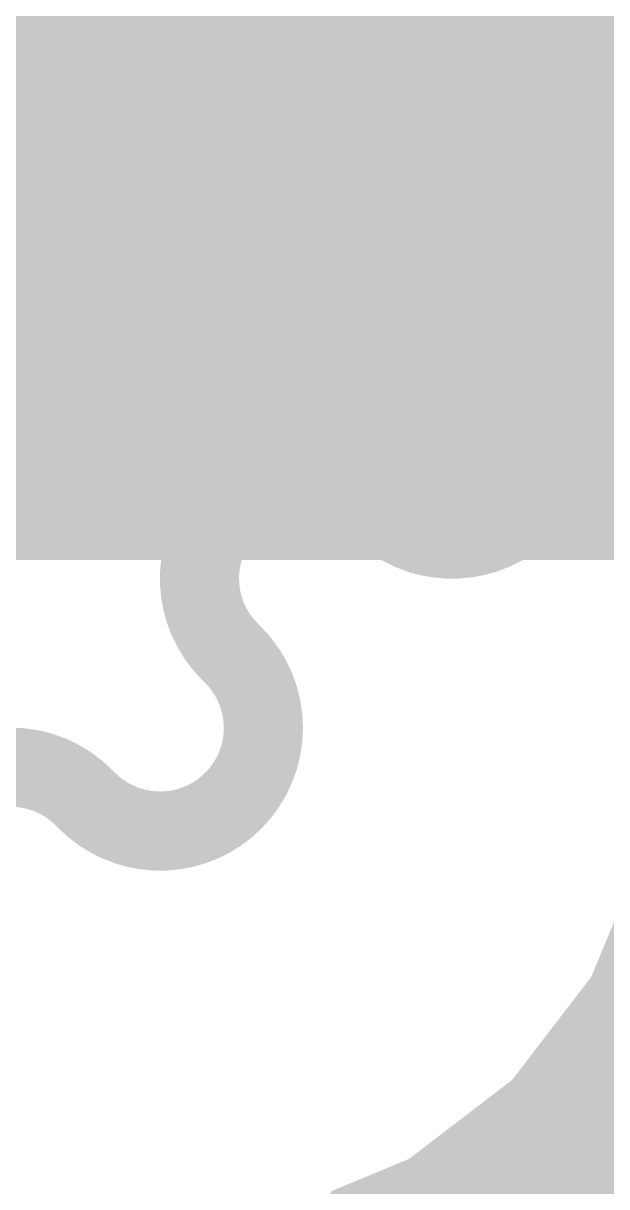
# Model space of a CAD drawing. Header units: inches. Extents: x -0.1 to 94.8, y -0.8 to 67.1.
# Drawn here: x 20.967 to 22.131, y 40.349 to 42.671 of the extents above; entities that cross this region are included whole.
import ezdxf

# ---------------------------------------------------------------- set-up
doc = ezdxf.new("R2010")
doc.units = ezdxf.units.IN
doc.layers.add('Bottom Layer', color=5, linetype='Continuous')
doc.layers.add('Top Layer', color=1, linetype='Continuous')

msp = doc.modelspace()

# ---------------------------------------------------------------- hatches: boundary and pattern name
at = {"layer": 'Bottom Layer'}
h = msp.add_hatch(color=5, dxfattribs=at)
h.paths.add_polyline_path([(25.31216172, 44.31885218), (25.28178586, 43.93289664), (25.28628166, 43.93289664), (25.28628166, 42.37698916), (25.28184428, 42.37698916), (25.32628158, 42.03944856), (25.33389904, 42.02105641999999), (25.12292664, 41.85917206), (24.9156728, 41.589071), (24.78538604, 41.27453264), (24.74094874, 40.93699204), (24.78538604, 40.59945144), (24.9156728, 40.28491308), (24.96778852, 40.21699348), (24.9156728, 40.14907388), (24.78538604, 39.83453552), (24.74094874, 39.49699492), (24.78538604, 39.15945431999999), (24.9156728, 38.84491595999999), (24.96778852, 38.77699636), (24.9156728, 38.70907675999999), (24.78538604, 38.39453839999999), (24.74094874, 38.0569978), (24.78538604, 37.71945719999999), (24.9156728, 37.40491883999999), (25.12292664, 37.13481778), (25.33389904, 36.97293342), (25.32628158, 36.95454127999999), (25.28184428, 36.61700068), (25.28628166, 36.61700068), (25.28628166, 34.70861231999999), (25.28628166, 29.54019746), (25.14700838, 29.49855924), (25.13628196, 29.49832556), (24.97603336, 29.65857416), (24.7769634, 29.77350662), (24.55493184, 29.8329985), (24.32506692, 29.8329985), (24.10303536, 29.77350662), (23.9039654, 29.65857416), (23.89510842, 29.64971718), (23.79046042, 29.61797226), (23.49701676, 29.46112472), (23.41049928, 29.39012156), (23.31333666, 29.46985978), (23.02911574, 29.62177972), (22.94832088, 29.64628818), (22.9360349, 29.65857416), (22.73696494, 29.77350662), (22.51493338, 29.8329985), (22.28506846, 29.8329985), (22.0630369, 29.77350662), (21.86396694, 29.65857416), (21.70142726, 29.49603448), (21.5864948, 29.29696452), (21.52700292, 29.07493296), (21.52700292, 28.84506804), (21.54183144, 28.78972144), (21.45232438, 28.67307194), (21.30767646, 28.67307194), (21.2181694, 28.78972144), (21.23299792, 28.84506804), (21.23299792, 29.07493296), (21.17350604, 29.29696452), (21.05857358, 29.49603448), (20.8960339, 29.65857416), (20.69696394, 29.77350662), (20.47493238, 29.8329985), (20.24506746, 29.8329985), (20.0230359, 29.77350662), (19.865721, 29.6826813), (19.7157213, 29.7451526), (19.7157213, 30.6356258), (19.865721, 30.72015954), (20.00392748, 30.64036798), (20.23854982, 30.57750044), (20.48145002, 30.57750044), (20.71607236, 30.64036798), (20.76634404, 30.66939256), (20.63188914, 30.80384746), (21.05615296, 31.22811128), (21.19060786, 31.09365638), (21.21963244, 31.14392806), (21.28249998, 31.3785504), (21.28249998, 31.6214506), (21.21963244, 31.85607294), (21.19060786, 31.90634462), (21.05615296, 31.77188972), (20.63188914, 32.19615354), (20.76634404, 32.33060844), (20.71607236, 32.35963302), (20.48145002, 32.42250056), (20.23854982, 32.42250056), (20.00392748, 32.35963302), (19.865721, 32.27984146), (19.7157213, 32.3643752), (19.7157213, 38.2078992), (19.71430398, 38.21867134), (19.74699886, 38.5506214), (19.84696818, 38.88017878), (20.00930974, 39.18389674), (20.13528358, 39.3373991), (20.22954044, 39.44835646), (20.33296416, 39.55178779999999), (20.49165574, 39.71047938), (20.6573374, 39.68866585999999), (20.9144743, 39.72251898), (21.15408774, 39.82176948), (21.3598506, 39.97965079999999), (21.35986584, 39.97966604), (21.35986076, 39.97967366), (21.51773446, 40.18541874), (21.58187962, 40.34028254), (21.73674342, 40.4044277), (21.94250882, 40.56230901999999), (21.94252406, 40.56232426), (21.94251898, 40.56233188), (22.10039268, 40.76807442), (22.16453784, 40.92293822), (22.3193991, 40.98708337999999), (22.5251645, 41.1449647), (22.52517974, 41.14497994), (22.52517466, 41.14498756), (22.68304836, 41.3507301), (22.78229886, 41.59034353999999), (22.81615198, 41.84748044), (22.79433846, 42.0131621), (25.16696516, 44.38578879999999)])
h.paths.add_polyline_path([(23.02145002, 32.42250056), (22.77854982, 32.42250056), (22.54392748, 32.35963302), (22.3335723, 32.23818546), (22.16181496, 32.06642812), (22.0403674, 31.85607294), (21.97749986, 31.6214506), (21.97749986, 31.3785504), (22.0403674, 31.14392806), (22.16181496, 30.93357288), (22.3335723, 30.76181554), (22.54392748, 30.64036798), (22.77854982, 30.57750044), (23.02145002, 30.57750044), (23.25607236, 30.64036798), (23.46642754, 30.76181554), (23.63818488, 30.93357288), (23.75963244, 31.14392806), (23.82249998, 31.3785504), (23.82249998, 31.6214506), (23.75963244, 31.85607294), (23.63818488, 32.06642812), (23.46642754, 32.23818546), (23.25607236, 32.35963302)], flags=0)
at = {"layer": 'Top Layer'}
msp.add_hatch(color=1, dxfattribs=at).paths.add_polyline_path([(50.64999776, 55.75000025999999), (50.64999776, 51.1538728), (50.52527868, 51.07053794), (50.51450908, 51.07499817999999), (50.33548988, 51.07499817999999), (50.17009523999999, 51.00648929999999), (50.04350926, 50.87990332), (49.97500038, 50.71450867999999), (49.97500038, 50.53548948), (50.04350926, 50.37009483999999), (50.17009523999999, 50.24350886), (50.33548988, 50.17499998), (50.51450908, 50.17499998), (50.52527868, 50.17946022), (50.64999776, 50.09612536), (50.64999776, 43.52499296), (48.72500288, 41.60000315999999), (34.10000292, 41.60000315999999), (33.34999934, 40.84999958), (27.89999754, 40.84999958), (27.14999142, 41.60000062), (26.60000268, 41.60000315999999), (16.40000022, 41.60000315999999), (16.40000022, 44.65000214), (21.15000342, 44.65000214), (23.99999772, 47.49999644), (23.99999772, 48.74999648), (27.25000138, 52.00000014), (28.04999724, 51.9999976), (29.92499984, 53.8750002), (29.92499984, 54.60962915999999), (32.14999666, 57.4999993), (33.09999984, 57.49999676), (33.09999984, 56.82499937999999), (32.40000123999999, 55.67499913999999), (32.26265582, 55.46499701999999), (31.91550132, 55.46499701999999), (31.91550132, 55.3099986), (32.09291016, 55.3099986), (32.09291016, 54.7099998), (31.91550132, 54.7099998), (31.91550132, 54.55500138), (31.9999995, 54.55500138), (31.9999995, 53.98089788), (31.93398744, 53.82153065999999), (31.93398744, 53.64251146), (31.9999995, 53.48314423999999), (31.9999995, 52.95000077999999), (32.249999, 52.95000077999999), (32.249999, 52.39999934), (31.9999995, 52.39999934), (31.9999995, 51.93157508), (31.97221952, 51.9037951), (31.90371064, 51.73840045999999), (31.90371064, 51.55938125999999), (31.97221952, 51.39398662), (31.9999995, 51.36620663999999), (31.9999995, 51.16139627999999), (31.96850858, 51.12990536), (31.8999997, 50.96451072), (31.8999997, 50.78549152), (31.95111974, 50.66207799999999), (31.89594586, 50.54481128), (31.86439652, 50.51207575999999), (30.7799994, 50.51207575999999), (30.7799994, 50.33466692), (30.1800006, 50.33466692), (30.1800006, 50.51207575999999), (28.97690166, 50.51207575999999), (28.97690166, 50.18499996), (29.15430796, 50.18499996), (29.15430796, 49.58500116), (28.97690166, 49.58500116), (28.97690166, 49.3124998), (28.68749914, 49.3124998), (27.62499936, 48.25000002), (27.62499936, 45.37499942), (29.74999892, 43.24999986), (33.00000004, 43.24999986), (33.49999904, 43.74999886), (47.24999694, 43.74999886), (48.00000052, 44.50000244), (48.00000052, 48.50132286), (48.15000276, 48.5948736), (48.23419614, 48.5599994), (48.41321534, 48.5599994), (48.57860998, 48.62850828), (48.70519596, 48.75509425999999), (48.77370484, 48.9204889), (48.77370484, 49.09950809999999), (48.70519596, 49.26490274), (48.57860998, 49.39148872), (48.41321534, 49.45999759999999), (48.23419614, 49.45999759999999), (48.15000276, 49.4251234), (48.00000052, 49.51867414), (48.00000052, 50.57647237999999), (48.15000022, 50.63860586), (48.1700967, 50.61850938), (48.3354888, 50.5500005), (48.33970265999999, 50.40000079999999), (48.32500114, 50.36450938), (48.32500114, 50.18549018), (48.39351002, 50.02009554), (48.520096, 49.89350956), (48.68549064, 49.82500068), (48.86450984, 49.82500068), (49.02990448, 49.89350956), (49.15649045999999, 50.02009554), (49.22499934, 50.18549018), (49.22499934, 50.36450938), (49.15649045999999, 50.52990402), (49.02990448, 50.65649), (48.86451238, 50.72499887999999), (48.86029851999999, 50.87499857999999), (48.87500004, 50.91049), (48.87500004, 51.08950919999999), (48.84708543999999, 51.15689794), (48.94731384, 51.30690017999999), (49.13207598, 51.30690017999999), (49.13207598, 52.50999912), (48.95466714, 52.50999912), (48.95466714, 53.10999792), (49.13207598, 53.10999792), (49.13207598, 54.31309685999999), (48.80500018, 54.31309685999999), (48.80500018, 54.13569055999999), (48.20500138, 54.13569055999999), (48.20500138, 54.31309685999999), (48.00000052, 54.31309685999999), (48.00000052, 55.49999822), (46.29998613999999, 57.20000498), (43.70000658, 57.19998974), (43.37500087999999, 57.52499289999999), (43.37499834, 57.82507866), (43.79991493999999, 58.25000033999999), (48.14999006, 58.25000033999999)])

# ---------------------------------------------------------------- linework, layer by layer
at = {"layer": 'Bottom Layer'}
for points in [[(19.45616124, 40.22174328, 0.1580007, 0.1580007, 0), (26.81025626, 47.57583829999999, 0.1580007, 0.1580007, 0)], [(21.96139372, 42.29139624, 0.1580007, 0.1580007, 0), (22.23356742, 42.56356993999999, 0.1580007, 0.1580007, 0)], [(21.96139372, 42.0000684, 0.1580007, 0.1580007, -0.4142135623730951), (21.96139372, 42.29139624, 0.1580007, 0.1580007, 0)], [(21.96139372, 42.0000684, 0.1580007, 0.1580007, 0), (21.96831776, 41.99314436, 0.1580007, 0.1580007, 0)], [(21.96831522, 41.99314182, 0.1580007, 0.1580007, 0), (21.96831776, 41.99314436, 0.1580007, 0.1580007, 0)], [(21.96831776, 41.99314436, 0.1580007, 0.1580007, -0.4142135623730951), (21.96831776, 41.70181651999999, 0.1580007, 0.1580007, 0)], [(21.37873804, 41.70874056, 0.1580007, 0.1580007, -0.4142135623730951), (21.67006588, 41.70874056, 0.1580007, 0.1580007, 0)], [(21.3787355, 41.41741018, 0.1580007, 0.1580007, -0.4142186743333593), (21.37873804, 41.70874056, 0.1580007, 0.1580007, 0)], [(21.67006334, 41.70873802, 0.1580007, 0.1580007, 0), (21.67006588, 41.70874056, 0.1580007, 0.1580007, 0)], [(21.67006588, 41.70874056, 0.1580007, 0.1580007, 0), (21.67698992, 41.70181651999999, 0.1580007, 0.1580007, 0)], [(21.67698738, 41.70181398, 0.1580007, 0.1580007, 0), (21.67698992, 41.70181651999999, 0.1580007, 0.1580007, 0)], [(21.96831776, 41.70181651999999, 0.1580007, 0.1580007, -0.4142186743333591), (21.67698738, 41.70181398, 0.1580007, 0.1580007, 0)], [(21.3787355, 41.41741018, 0.1580007, 0.1580007, 0), (21.37873804, 41.41741272, 0.1580007, 0.1580007, 0)], [(21.37873804, 41.41741272, 0.1580007, 0.1580007, 0), (21.38566208, 41.41048868, 0.1580007, 0.1580007, 0)], [(21.38565954, 41.41048614, 0.1580007, 0.1580007, 0), (21.38566208, 41.41048868, 0.1580007, 0.1580007, 0)], [(21.38566208, 41.41048868, 0.1580007, 0.1580007, -0.4142135623730951), (21.38566208, 41.11916084, 0.1580007, 0.1580007, 0)], [(20.79608236, 41.12608487999999, 0.1580007, 0.1580007, -0.4142135623730951), (21.0874102, 41.12608487999999, 0.1580007, 0.1580007, 0)], [(21.08740766, 41.12608234, 0.1580007, 0.1580007, 0), (21.0874102, 41.12608487999999, 0.1580007, 0.1580007, 0)], [(21.0874102, 41.12608487999999, 0.1580007, 0.1580007, 0), (21.09433424, 41.11916084, 0.1580007, 0.1580007, 0)], [(21.0943317, 41.1191583, 0.1580007, 0.1580007, 0), (21.09433424, 41.11916084, 0.1580007, 0.1580007, 0)], [(21.38566208, 41.11916084, 0.1580007, 0.1580007, -0.4142186743333591), (21.0943317, 41.1191583, 0.1580007, 0.1580007, 0)]]:
    msp.add_lwpolyline(points, format="xyseb", dxfattribs=at)
for points in [[(21.92189418, 42.29139624, 0.07899908, 0.07899908, 1), (22.00089326, 42.29139624, 0.07899908, 0.07899908, 1)], [(21.92189418, 42.29139624, 0.07899908, 0.07899908, 1), (22.00089326, 42.29139624, 0.07899908, 0.07899908, 1)], [(21.92189418, 42.0000684, 0.07899908, 0.07899908, 1), (22.00089326, 42.0000684, 0.07899908, 0.07899908, 1)], [(21.92189418, 42.0000684, 0.07899908, 0.07899908, 1), (22.00089326, 42.0000684, 0.07899908, 0.07899908, 1)], [(21.92881568, 41.99314182, 0.07899908, 0.07899908, 1), (22.00781476, 41.99314182, 0.07899908, 0.07899908, 1)], [(21.92881822, 41.99314436, 0.07899908, 0.07899908, 1), (22.0078173, 41.99314436, 0.07899908, 0.07899908, 1)], [(21.92881822, 41.99314436, 0.07899908, 0.07899908, 1), (22.0078173, 41.99314436, 0.07899908, 0.07899908, 1)], [(21.92881822, 41.99314436, 0.07899908, 0.07899908, 1), (22.0078173, 41.99314436, 0.07899908, 0.07899908, 1)], [(21.3392385, 41.70874056, 0.07899908, 0.07899908, 1), (21.41823758, 41.70874056, 0.07899908, 0.07899908, 1)], [(21.3392385, 41.70874056, 0.07899908, 0.07899908, 1), (21.41823758, 41.70874056, 0.07899908, 0.07899908, 1)], [(21.6305638, 41.70873802, 0.07899908, 0.07899908, 1), (21.70956288, 41.70873802, 0.07899908, 0.07899908, 1)], [(21.63056634, 41.70874056, 0.07899908, 0.07899908, 1), (21.70956542, 41.70874056, 0.07899908, 0.07899908, 1)], [(21.63056634, 41.70874056, 0.07899908, 0.07899908, 1), (21.70956542, 41.70874056, 0.07899908, 0.07899908, 1)], [(21.63056634, 41.70874056, 0.07899908, 0.07899908, 1), (21.70956542, 41.70874056, 0.07899908, 0.07899908, 1)], [(21.63748784, 41.70181398, 0.07899908, 0.07899908, 1), (21.71648692, 41.70181398, 0.07899908, 0.07899908, 1)], [(21.63748784, 41.70181398, 0.07899908, 0.07899908, 1), (21.71648692, 41.70181398, 0.07899908, 0.07899908, 1)], [(21.63749038, 41.70181651999999, 0.07899908, 0.07899908, 1), (21.71648946, 41.70181651999999, 0.07899908, 0.07899908, 1)], [(21.63749038, 41.70181651999999, 0.07899908, 0.07899908, 1), (21.71648946, 41.70181651999999, 0.07899908, 0.07899908, 1)], [(21.92881822, 41.70181651999999, 0.07899908, 0.07899908, 1), (22.0078173, 41.70181651999999, 0.07899908, 0.07899908, 1)], [(21.92881822, 41.70181651999999, 0.07899908, 0.07899908, 1), (22.0078173, 41.70181651999999, 0.07899908, 0.07899908, 1)], [(21.33923596, 41.41741018, 0.07899908, 0.07899908, 1), (21.41823504, 41.41741018, 0.07899908, 0.07899908, 1)], [(21.33923596, 41.41741018, 0.07899908, 0.07899908, 1), (21.41823504, 41.41741018, 0.07899908, 0.07899908, 1)], [(21.3392385, 41.41741272, 0.07899908, 0.07899908, 1), (21.41823758, 41.41741272, 0.07899908, 0.07899908, 1)], [(21.3392385, 41.41741272, 0.07899908, 0.07899908, 1), (21.41823758, 41.41741272, 0.07899908, 0.07899908, 1)], [(21.34616, 41.41048614, 0.07899908, 0.07899908, 1), (21.42515908, 41.41048614, 0.07899908, 0.07899908, 1)], [(21.34616254, 41.41048868, 0.07899908, 0.07899908, 1), (21.42516162, 41.41048868, 0.07899908, 0.07899908, 1)], [(21.34616254, 41.41048868, 0.07899908, 0.07899908, 1), (21.42516162, 41.41048868, 0.07899908, 0.07899908, 1)], [(21.34616254, 41.41048868, 0.07899908, 0.07899908, 1), (21.42516162, 41.41048868, 0.07899908, 0.07899908, 1)], [(21.04790812, 41.12608234, 0.07899908, 0.07899908, 1), (21.1269072, 41.12608234, 0.07899908, 0.07899908, 1)], [(21.04791066, 41.12608487999999, 0.07899908, 0.07899908, 1), (21.12690974, 41.12608487999999, 0.07899908, 0.07899908, 1)], [(21.04791066, 41.12608487999999, 0.07899908, 0.07899908, 1), (21.12690974, 41.12608487999999, 0.07899908, 0.07899908, 1)], [(21.04791066, 41.12608487999999, 0.07899908, 0.07899908, 1), (21.12690974, 41.12608487999999, 0.07899908, 0.07899908, 1)], [(21.05483216, 41.1191583, 0.07899908, 0.07899908, 1), (21.13383124, 41.1191583, 0.07899908, 0.07899908, 1)], [(21.05483216, 41.1191583, 0.07899908, 0.07899908, 1), (21.13383124, 41.1191583, 0.07899908, 0.07899908, 1)], [(21.0548347, 41.11916084, 0.07899908, 0.07899908, 1), (21.13383378, 41.11916084, 0.07899908, 0.07899908, 1)], [(21.0548347, 41.11916084, 0.07899908, 0.07899908, 1), (21.13383378, 41.11916084, 0.07899908, 0.07899908, 1)], [(21.34616254, 41.11916084, 0.07899908, 0.07899908, 1), (21.42516162, 41.11916084, 0.07899908, 0.07899908, 1)], [(21.34616254, 41.11916084, 0.07899908, 0.07899908, 1), (21.42516162, 41.11916084, 0.07899908, 0.07899908, 1)]]:
    msp.add_lwpolyline(points, format="xyseb", close=True, dxfattribs=at)

doc.saveas('drawing.dxf')
